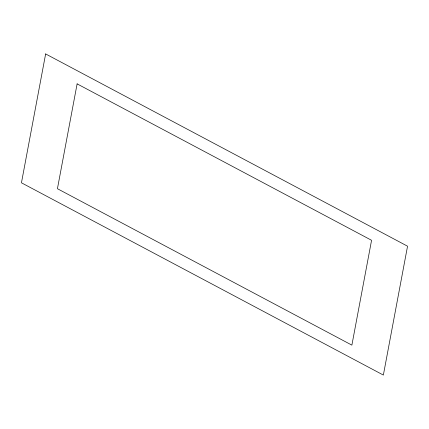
<?xml version="1.0" encoding="UTF-8"?>
<svg xmlns="http://www.w3.org/2000/svg" width="429" height="429" viewBox="0 0 429 429"><rect width="100%" height="100%" fill="white"/><g stroke="black" fill="none" stroke-linecap="round" stroke-linejoin="round"><path stroke-width="0.64" d="M45.64 53.931L21.45 182.802L383.36 375.069L407.55 246.198L45.64 53.931M77.118 83.864L57.432 188.712L351.882 345.136L371.568 240.288L77.118 83.864"/></g></svg>
